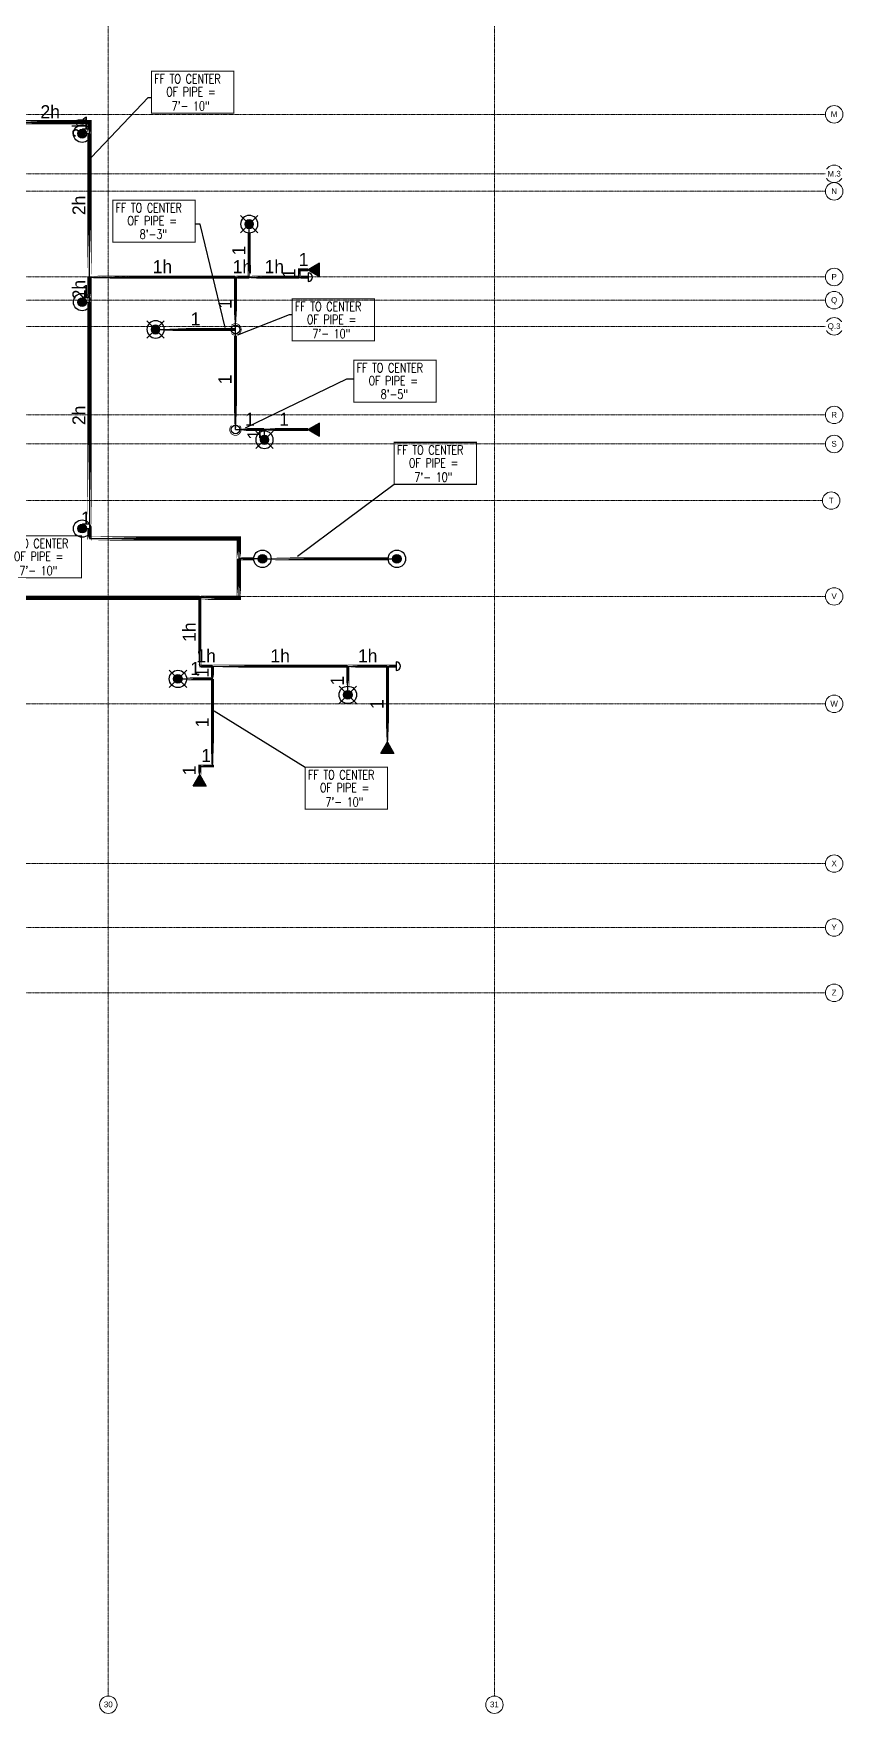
# Model space of a CAD drawing. Header units: inches. Extents: x -4862 to 241, y -496 to 4477.
# Drawn here: x -317 to 240, y -496 to 661 of the extents above; entities that cross this region are included whole.
import ezdxf
from ezdxf.enums import TextEntityAlignment as Align

# ---------------------------------------------------------------- set-up
doc = ezdxf.new("R2010")
doc.units = ezdxf.units.IN
doc.header["$MEASUREMENT"] = 0
doc.linetypes.add('Grid Line', pattern=[0.875, 0.5, -0.125, 0.125, -0.125])
for name, color, linetype in [('Coordination', 1, 'Continuous'), ('headdn', 7, 'Continuous'), ('PIPEBL', 4, 'Continuous'), ('pipemn', 6, 'Continuous'), ('PIPESPC', 7, 'Continuous'), ('spk-cap', 7, 'Continuous'), ('spk-piperise', 7, 'Continuous'), ('TIDYPIPE', 7, 'Continuous')]:
    doc.layers.add(name, color=color, linetype=linetype)
doc.layers.add('S-GRID', color=1, linetype='Continuous', lineweight=9)
doc.layers.add('S-GRID-IDEN', color=1, linetype='Continuous', lineweight=13)
doc.styles.add('Arial', font='arial.ttf', dxfattribs={"height": 3.934132})
doc.styles.add('PDA1', font='ROMAND', dxfattribs={"width": 0.755})
doc.styles.add('PIPE', font='PIPE.SHX')
doc.dimstyles.get("Standard").update_dxf_attribs({"dimtxt": 0.18, "dimasz": 0.18, "dimexe": 0.18, "dimexo": 0.0625, "dimgap": 0.09, "dimtad": 0, "dimtih": 1, "dimtoh": 1, "dimdec": 4, "dimzin": 0, "dimdsep": 46, "dimtxsty": 'Standard', "dimcen": 0.09, "dimadec": 0, "dimazin": 0, "dimtfac": 1, "dimtdec": 4, "dimtofl": 0, "dimtmove": 0, "dimatfit": 3, "dimfxl": 1, "dimtolj": 1, "dimtzin": 0, "dimarcsym": 0})

# ---------------------------------------------------------------- blocks, each defined once
blk = doc.blocks.new('Grid - 3_16_-139788-MAIN LEVEL')
at = {"layer": 'S-GRID-IDEN'}
blk.add_circle((0, 0), 0.188, dxfattribs=at)
blk = doc.blocks.new('dpend1')
for radius in [6, 3]:
    blk.add_circle((0, 0), radius)
for points in [[(0, 3), (-2.5, -1.6), (-2.6, 1.4)], [(0, 3), (-2.5, -1.6), (2.5, -1.6)], [(2.5, -1.6), (0, 3), (2.6, 1.5)], [(2.5, -1.6), (-2.5, -1.6), (0, -3)]]:
    blk.add_solid(points)
blk = doc.blocks.new('side2')
for p, q in [((0, 0), (7.8, 4.5)), ((7.8, -4.5), (0, 0)), ((7.8, 4.5), (7.8, -4.5))]:
    blk.add_line(p, q)
blk.add_solid([(7.8, -4.5), (0, 0), (7.8, 4.5)])
blk = doc.blocks.new('dpend2')
for p, q in [((-6, -6), (6, 6)), ((6, -6), (-6, 6))]:
    blk.add_line(p, q)
for radius in [6, 3]:
    blk.add_circle((0, 0), radius)
for points in [[(0, 0), (-3, 0), (-2.1, 2.1)], [(0, 0), (-3, 0), (-2.1, -2.1)], [(0, 0), (0, 3), (-2.1, 2.1)], [(0, 0), (0, -3), (-2.1, -2.1)], [(0, 0), (0, 3), (2.1, 2.1)], [(0, 0), (3, 0), (2.1, 2.1)], [(0, 0), (3, 0), (2.1, -2.1)], [(0, 0), (0, -3), (2.1, -2.1)]]:
    blk.add_solid(points)
blk = doc.blocks.new('PIPESPC')
at = {"layer": 'PIPESPC', "style": 'PIPE', "width": 0.9}
blk.add_attdef('SIZE', text='', height=9, dxfattribs=at).set_placement((0, 4), align=Align.CENTER)
at = {"layer": 'PIPESPC', "style": 'PIPE', "flags": 1}
blk.add_attdef('SCHED', (25.3, 3.9), '', height=9, dxfattribs=at)
blk = doc.blocks.new('CAP')
blk.add_line((0, 3), (0, -3))
blk.add_arc((0, 0), 3, 270, 90)
blk = doc.blocks.new('rise')
blk.add_circle((0, 0), 3)
blk = doc.blocks.new('vvvvbbbbbbbb')
at = {"layer": 'Coordination', "const_width": 0.75}
blk.add_lwpolyline([(2834.9, 1670), (2834.9, 1641.1), (2891.6, 1641.1), (2891.6, 1670), (2834.9, 1670)], dxfattribs=at)
at = {"layer": 'Coordination', "style": 'PDA1', "width": 0.755}
for s, p in [('FF TO CENTER', (2836.8, 1661.6)), ('OF PIPE = ', (2845, 1652.7)), ('7\'- 10"', (2848.8, 1642.9))]:
    blk.add_text(s, height=6.3, dxfattribs=at).set_placement(p)
blk = doc.blocks.new('TIDYRUN')
at = {"const_width": 0.5}
blk.add_lwpolyline([(-2.8, 2.8, -2.414214), (-2.8, -2.8, -1.737895)], format="xyb", dxfattribs=at)

msp = doc.modelspace()

# ---------------------------------------------------------------- linework, layer by layer
at = {"layer": 'Coordination', "color": 1, "const_width": 0.75}
for points in [[(-262.9, 545.9), (-262.9, 517), (-206.2, 517), (-206.2, 545.9), (-262.9, 545.9)], [(-96.8, 435.7), (-96.8, 406.8), (-40.2, 406.8), (-40.2, 435.7), (-96.8, 435.7)]]:
    msp.add_lwpolyline(points, dxfattribs=at)
at = {"layer": 'PIPEBL', "color": 1}
for p, q in [((-284, 591.7), (-279, 591.7)), ((-168.9, 492.9), (-168.9, 529.4)), ((-134.4, 492.9), (-134.4, 497.9)), ((-134.4, 497.9), (-128.4, 497.9)), ((-279, 492.9), (-178.4, 492.9)), ((-178.4, 492.9), (-168.9, 492.9)), ((-178.4, 456.9), (-178.4, 492.9)), ((-168.9, 492.9), (-134.4, 492.9)), ((-134.4, 492.9), (-128.4, 492.9)), ((-284, 475.7), (-279, 475.7)), ((-233.4, 456.9), (-178.4, 456.9)), ((-178.4, 387.9), (-178.4, 456.9)), ((-178.4, 387.9), (-158.4, 387.9)), ((-158.4, 387.9), (-128.4, 387.9)), ((-158.4, 380.9), (-158.4, 387.9)), ((-284, 319.7), (-279, 319.7)), ((-159.8, 298.9), (-176, 298.9)), ((-159.8, 298.9), (-67.2, 298.9)), ((-203, 224.9), (-203, 272)), ((-203, 224.9), (-194.2, 224.9)), ((-194.2, 224.9), (-101, 224.9)), ((-194.2, 216.2), (-194.2, 224.9)), ((-101, 224.9), (-73.7, 224.9)), ((-101, 205.2), (-101, 224.9)), ((-73.7, 172.7), (-73.7, 224.9)), ((-73.7, 224.9), (-67.7, 224.9)), ((-218, 216.2), (-194.2, 216.2)), ((-194.2, 156.2), (-194.2, 216.2)), ((-203, 150.2), (-203, 156.2)), ((-203, 156.2), (-194.2, 156.2))]:
    msp.add_line(p, q, dxfattribs=at)
at = {"layer": 'pipemn', "color": 1}
for p, q in [((-333, 599.6), (-279, 599.6)), ((-279, 591.7), (-279, 599.6)), ((-279, 492.9), (-279, 591.7)), ((-279, 475.7), (-279, 492.9)), ((-279, 475.7), (-279, 319.7)), ((-279, 319.7), (-279, 312.8)), ((-279, 312.8), (-176, 312.8)), ((-176, 312.8), (-176, 298.9)), ((-176, 298.9), (-176, 272)), ((-503.3, 272), (-203, 272)), ((-176, 272), (-203, 272))]:
    msp.add_line(p, q, dxfattribs=at)
at = {"layer": 'TIDYPIPE', "color": 1}
for points, const_width in [([(-279, 591.7), (-279, 601.1)], 3), ([(-334.5, 599.6), (-277.5, 599.6)], 3), ([(-279, 492.9), (-279, 591.7)], 3), ([(-168.9, 492.9), (-168.9, 523.4)], 2), ([(-135.4, 497.9), (-128.4, 497.9)], 2), ([(-134.4, 492.9), (-134.4, 498.9)], 2), ([(-279, 475.7), (-279, 492.9)], 3), ([(-279, 492.9), (-178.4, 492.9)], 2), ([(-178.4, 461.4), (-178.4, 492.9)], 2), ([(-178.4, 492.9), (-168.9, 492.9)], 2), ([(-168.9, 492.9), (-134.4, 492.9)], 2), ([(-134.4, 492.9), (-128.4, 492.9)], 2), ([(-279, 319.7), (-279, 475.7)], 3), ([(-227.4, 456.9), (-178.4, 456.9)], 2), ([(-178.4, 387.9), (-178.4, 452.4)], 2), ([(-173.9, 387.9), (-158.4, 387.9)], 2), ([(-158.4, 387.9), (-128.4, 387.9)], 2), ([(-280.5, 312.8), (-174.5, 312.8)], 3), ([(-279, 311.3), (-279, 319.7)], 3), ([(-176, 298.9), (-176, 314.3)], 3), ([(-176, 270.5), (-176, 298.9)], 3), ([(-176, 298.9), (-165.8, 298.9)], 2), ([(-153.8, 298.9), (-73.2, 298.9)], 2), ([(-503.3, 272), (-203, 272)], 3), ([(-203, 272), (-174.5, 272)], 3), ([(-203, 223.9), (-203, 272)], 2), ([(-204, 224.9), (-194.2, 224.9)], 2), ([(-194.2, 216.2), (-194.2, 224.9)], 2), ([(-194.2, 224.9), (-101, 224.9)], 2), ([(-101, 224.9), (-73.7, 224.9)], 2), ([(-101, 211.2), (-101, 224.9)], 2), ([(-73.7, 224.9), (-67.7, 224.9)], 2), ([(-73.7, 172.7), (-73.7, 224.9)], 2), ([(-212, 216.2), (-194.2, 216.2)], 2), ([(-194.2, 155.2), (-194.2, 216.2)], 2), ([(-204, 156.2), (-193.2, 156.2)], 2), ([(-203, 150.2), (-203, 157.2)], 2)]:
    msp.add_lwpolyline(points, close=True, dxfattribs=dict(at, const_width=const_width))

# ---------------------------------------------------------------- block references
at = {"layer": 'headdn', "color": 1}
for name, p in [('dpend1', (-284, 591.7)), ('dpend1', (-284, 475.7)), ('dpend1', (-284, 319.7)), ('dpend1', (-159.8, 298.9)), ('dpend1', (-67.2, 298.9)), ('dpend2', (-218, 216.2)), ('dpend2', (-101, 205.2))]:
    msp.add_blockref(name, p, dxfattribs=at)
at = {"layer": 'headdn', "color": 1, "extrusion": (0, 0, -1), "zscale": -1}
for name, p, rotation in [('dpend2', (168.9, 529.4), 90), ('side2', (128.4, 497.9), 180), ('dpend2', (233.4, 456.9), 90), ('dpend2', (158.4, 380.9), 90), ('side2', (128.4, 387.9), 180)]:
    msp.add_blockref(name, p, dxfattribs=dict(at, rotation=rotation))
at = {"layer": 'headdn', "color": 1, "rotation": 270}
for p in [(-73.7, 172.7), (-203, 150.2)]:
    msp.add_blockref('side2', p, dxfattribs=at)
at = {"layer": 'PIPESPC', "color": 1}
for p in [(-3071.1, -1035.3), (-2974.2, -1192.1), (-2903.9, -1290.9), (-3176, -1355.3), (-2965.2, -1514.6)]:
    msp.add_blockref('vvvvbbbbbbbb', p, dxfattribs=at)
ref = msp.add_blockref('PIPESPC', (-306, 599.6), dxfattribs=at)
ref.add_attrib('SIZE', '2h', dxfattribs={"color": 0, "height": 9, "style": 'PIPE'}).set_placement((-306, 599.6), align=Align.BOTTOM_CENTER)
ref = msp.add_blockref('PIPESPC', (-281.5, 591.7), dxfattribs=at)
ref.add_attrib('SIZE', '1', dxfattribs={"color": 0, "height": 9, "style": 'PIPE'}).set_placement((-281.5, 591.7), align=Align.BOTTOM_CENTER)
ref = msp.add_blockref('PIPESPC', (-279, 595.6), dxfattribs=dict(at, rotation=90))
ref.add_attrib('SIZE', '2h', dxfattribs={"color": 0, "height": 9, "rotation": 90, "style": 'PIPE'}).set_placement((-279, 595.6), align=Align.BOTTOM_CENTER)
ref = msp.add_blockref('PIPESPC', (-279, 542.3), dxfattribs=dict(at, rotation=90))
ref.add_attrib('SIZE', '2h', dxfattribs={"color": 0, "height": 9, "rotation": 90, "style": 'PIPE'}).set_placement((-279, 542.3), align=Align.BOTTOM_CENTER)
ref = msp.add_blockref('PIPESPC', (-168.9, 511.2), dxfattribs=dict(at, rotation=90))
ref.add_attrib('SIZE', '1', dxfattribs={"color": 0, "height": 9, "rotation": 90, "style": 'PIPE'}).set_placement((-168.9, 511.2), align=Align.BOTTOM_CENTER)
ref = msp.add_blockref('PIPESPC', (-131.4, 497.9), dxfattribs=at)
ref.add_attrib('SIZE', '1', dxfattribs={"color": 0, "height": 9, "style": 'PIPE'}).set_placement((-131.4, 497.9), align=Align.BOTTOM_CENTER)
ref = msp.add_blockref('PIPESPC', (-228.7, 492.9), dxfattribs=at)
ref.add_attrib('SIZE', '1h', dxfattribs={"color": 0, "height": 9, "style": 'PIPE'}).set_placement((-228.7, 492.9), align=Align.BOTTOM_CENTER)
ref = msp.add_blockref('PIPESPC', (-173.6, 492.9), dxfattribs=at)
ref.add_attrib('SIZE', '1h', dxfattribs={"color": 0, "height": 9, "style": 'PIPE'}).set_placement((-173.6, 492.9), align=Align.BOTTOM_CENTER)
ref = msp.add_blockref('PIPESPC', (-151.6, 492.9), dxfattribs=at)
ref.add_attrib('SIZE', '1h', dxfattribs={"color": 0, "height": 9, "style": 'PIPE'}).set_placement((-151.6, 492.9), align=Align.BOTTOM_CENTER)
ref = msp.add_blockref('PIPESPC', (-134.4, 495.4), dxfattribs=dict(at, rotation=90))
ref.add_attrib('SIZE', '1', dxfattribs={"color": 0, "height": 9, "rotation": 90, "style": 'PIPE'}).set_placement((-134.4, 495.4), align=Align.BOTTOM_CENTER)
ref = msp.add_blockref('PIPESPC', (-279, 484.3), dxfattribs=dict(at, rotation=90))
ref.add_attrib('SIZE', '2h', dxfattribs={"color": 0, "height": 9, "rotation": 90, "style": 'PIPE'}).set_placement((-279, 484.3), align=Align.BOTTOM_CENTER)
ref = msp.add_blockref('PIPESPC', (-281.5, 475.7), dxfattribs=at)
ref.add_attrib('SIZE', '1', dxfattribs={"color": 0, "height": 9, "style": 'PIPE'}).set_placement((-281.5, 475.7), align=Align.BOTTOM_CENTER)
ref = msp.add_blockref('PIPESPC', (-178.4, 474.4), dxfattribs=dict(at, rotation=89.9999999999971))
ref.add_attrib('SIZE', '1', dxfattribs={"color": 0, "height": 9, "rotation": 90, "style": 'PIPE'}).set_placement((-178.4, 474.4), align=Align.BOTTOM_CENTER)
ref = msp.add_blockref('PIPESPC', (-205.9, 456.9), dxfattribs=at)
ref.add_attrib('SIZE', '1', dxfattribs={"color": 0, "height": 9, "style": 'PIPE'}).set_placement((-205.9, 456.9), align=Align.BOTTOM_CENTER)
ref = msp.add_blockref('PIPESPC', (-178.4, 422.4), dxfattribs=dict(at, rotation=90))
ref.add_attrib('SIZE', '1', dxfattribs={"color": 0, "height": 9, "rotation": 90, "style": 'PIPE'}).set_placement((-178.4, 422.4), align=Align.BOTTOM_CENTER)
ref = msp.add_blockref('PIPESPC', (-279, 397.7), dxfattribs=dict(at, rotation=90.00000000000061))
ref.add_attrib('SIZE', '2h', dxfattribs={"color": 0, "height": 9, "rotation": 90, "style": 'PIPE'}).set_placement((-279, 397.7), align=Align.BOTTOM_CENTER)
ref = msp.add_blockref('PIPESPC', (-168.4, 387.9), dxfattribs=at)
ref.add_attrib('SIZE', '1', dxfattribs={"color": 0, "height": 9, "style": 'PIPE'}).set_placement((-168.4, 387.9), align=Align.BOTTOM_CENTER)
ref = msp.add_blockref('PIPESPC', (-144.9, 387.9), dxfattribs=at)
ref.add_attrib('SIZE', '1', dxfattribs={"color": 0, "height": 9, "style": 'PIPE'}).set_placement((-144.9, 387.9), align=Align.BOTTOM_CENTER)
ref = msp.add_blockref('PIPESPC', (-158.4, 384.4), dxfattribs=dict(at, rotation=90))
ref.add_attrib('SIZE', '1', dxfattribs={"color": 0, "height": 9, "rotation": 90, "style": 'PIPE'}).set_placement((-158.4, 384.4), align=Align.BOTTOM_CENTER)
ref = msp.add_blockref('PIPESPC', (-281.5, 319.7), dxfattribs=at)
ref.add_attrib('SIZE', '1', dxfattribs={"color": 0, "height": 9, "style": 'PIPE'}).set_placement((-281.5, 319.7), align=Align.BOTTOM_CENTER)
ref = msp.add_blockref('PIPESPC', (-203, 248.4), dxfattribs=dict(at, rotation=90))
ref.add_attrib('SIZE', '1h', dxfattribs={"color": 0, "height": 9, "rotation": 90, "style": 'PIPE'}).set_placement((-203, 248.4), align=Align.BOTTOM_CENTER)
ref = msp.add_blockref('PIPESPC', (-198.6, 224.9), dxfattribs=at)
ref.add_attrib('SIZE', '1h', dxfattribs={"color": 0, "height": 9, "style": 'PIPE'}).set_placement((-198.6, 224.9), align=Align.BOTTOM_CENTER)
ref = msp.add_blockref('PIPESPC', (-147.6, 224.9), dxfattribs=at)
ref.add_attrib('SIZE', '1h', dxfattribs={"color": 0, "height": 9, "style": 'PIPE'}).set_placement((-147.6, 224.9), align=Align.BOTTOM_CENTER)
ref = msp.add_blockref('PIPESPC', (-87.3, 224.9), dxfattribs=at)
ref.add_attrib('SIZE', '1h', dxfattribs={"color": 0, "height": 9, "style": 'PIPE'}).set_placement((-87.3, 224.9), align=Align.BOTTOM_CENTER)
ref = msp.add_blockref('PIPESPC', (-206.1, 216.2), dxfattribs=at)
ref.add_attrib('SIZE', '1', dxfattribs={"color": 0, "height": 9, "style": 'PIPE'}).set_placement((-206.1, 216.2), align=Align.BOTTOM_CENTER)
ref = msp.add_blockref('PIPESPC', (-194.2, 220.5), dxfattribs=dict(at, rotation=90))
ref.add_attrib('SIZE', '1', dxfattribs={"color": 0, "height": 9, "rotation": 90, "style": 'PIPE'}).set_placement((-194.2, 220.5), align=Align.BOTTOM_CENTER)
ref = msp.add_blockref('PIPESPC', (-101, 215), dxfattribs=dict(at, rotation=90.00000000000529))
ref.add_attrib('SIZE', '1', dxfattribs={"color": 0, "height": 9, "rotation": 90, "style": 'PIPE'}).set_placement((-101, 215), align=Align.BOTTOM_CENTER)
ref = msp.add_blockref('PIPESPC', (-73.7, 198.8), dxfattribs=dict(at, rotation=90))
ref.add_attrib('SIZE', '1', dxfattribs={"color": 0, "height": 9, "rotation": 90, "style": 'PIPE'}).set_placement((-73.7, 198.8), align=Align.BOTTOM_CENTER)
ref = msp.add_blockref('PIPESPC', (-73.7, 198.8), dxfattribs=dict(at, rotation=90))
ref.add_attrib('SIZE', '1', dxfattribs={"color": 0, "height": 9, "rotation": 90, "style": 'PIPE'}).set_placement((-73.7, 198.8), align=Align.BOTTOM_CENTER)
ref = msp.add_blockref('PIPESPC', (-194.2, 186.2), dxfattribs=dict(at, rotation=89.99999999999653))
ref.add_attrib('SIZE', '1', dxfattribs={"color": 0, "height": 9, "rotation": 90, "style": 'PIPE'}).set_placement((-194.2, 186.2), align=Align.BOTTOM_CENTER)
ref = msp.add_blockref('PIPESPC', (-198.6, 156.2), dxfattribs=at)
ref.add_attrib('SIZE', '1', dxfattribs={"color": 0, "height": 9, "style": 'PIPE'}).set_placement((-198.6, 156.2), align=Align.BOTTOM_CENTER)
ref = msp.add_blockref('PIPESPC', (-203, 153.2), dxfattribs=dict(at, rotation=90))
ref.add_attrib('SIZE', '1', dxfattribs={"color": 0, "height": 9, "rotation": 90, "style": 'PIPE'}).set_placement((-203, 153.2), align=Align.BOTTOM_CENTER)
at = {"layer": 'S-GRID-IDEN', "xscale": 31.99999999999999, "yscale": 31.99999999999999, "zscale": 31.99999999999999}
for p, rotation in [((234, 605), 269.9999999999996), ((234, 552), 90), ((234, 493), 269.9999999999996), ((234, 477), 269.9999999999996), ((234, 459), 269.9999999999996), ((234, 398), 269.9999999999996), ((234, 378), 269.9999999999996), ((232, 339), 269.9999999999996), ((234, 273), 90), ((234, 199), 90), ((234, 89), 90), ((234, 45), 269.9999999999996), ((234, 0), 269.9999999999996), ((-266, -490.3), 180), ((0, -490.3), 180)]:
    msp.add_blockref('Grid - 3_16_-139788-MAIN LEVEL', p, dxfattribs=dict(at, rotation=rotation))
at = {"layer": 'spk-cap', "color": 1}
for p in [(-128.4, 492.9), (-67.7, 224.9)]:
    msp.add_blockref('CAP', p, dxfattribs=at)
at = {"layer": 'spk-piperise', "color": 1}
for p, rotation in [((-178.4, 456.9), 89.99999982272922), ((-178.4, 387.9), 269.9999998227847)]:
    msp.add_blockref('rise', p, dxfattribs=dict(at, rotation=rotation))
at = {"layer": 'TIDYPIPE', "color": 1}
msp.add_blockref('TIDYRUN', (-178.4, 456.9), dxfattribs=at)
at = {"layer": 'TIDYPIPE', "color": 1, "rotation": 269.9999998227014}
msp.add_blockref('TIDYRUN', (-178.4, 387.9), dxfattribs=at)

# ---------------------------------------------------------------- texts
at = {"layer": 'Coordination', "color": 1, "style": 'PDA1', "width": 0.755}
for s, p in [('FF TO CENTER', (-261, 537.5)), ('OF PIPE = ', (-252.8, 528.6)), ('8\'-3"', (-244.3, 519.3)), ('FF TO CENTER', (-94.9, 427.3)), ('OF PIPE = ', (-86.7, 418.4)), ('8\'-5"', (-78.3, 409.1))]:
    msp.add_text(s, height=6.3, dxfattribs=at).set_placement(p)

# ---------------------------------------------------------------- leaders
at = {"layer": 'Coordination', "color": 1}
for points in [[(-277.6, 575.6), (-238.6, 616.7), (-236.5, 616.7)], [(-185.5, 458.1), (-202.6, 529.4), (-206.1, 529.4)], [(-176.7, 453.2), (-141.2, 467.1), (-139.5, 467.1)], [(-171.4, 389.2), (-101.6, 422.8), (-97.2, 422.8)], [(-135.6, 300.8), (-69, 350.3)], [(-193.1, 194.2), (-130.3, 155.4)]]:
    msp.add_leader(points, dimstyle='Standard', dxfattribs=at)

# ---------------------------------------------------------------- next in the draw order: texts
at = {"layer": 'S-GRID-IDEN', "lineweight": 9, "char_height": 3.93, "attachment_point": 2, "line_spacing_factor": 0.938532, "style": 'Arial', "bg_fill": 3, "box_fill_scale": 1.25, "bg_fill_color": 0, "bg_fill_transparency": 0}
for s, insert, width in [('M', (234, 607.1), 5.424), ('N', (234, 554.1), 4.704), ('P', (234, 495.1), 4.368), ('Q', (234, 479.1), 5.088), ('Q.3', (234, 461.1), 10.56), ('R', (234, 400.1), 4.704), ('S', (234, 380.1), 4.368), ('T', (232, 341.1), 3.984), ('V', (234, 275.1), 4.368), ('W', (234, 201.1), 6.144), ('X', (234, 91.1), 4.368), ('Y', (234, 47.1), 4.272), ('Z', (234, 2.1), 3.984), ('30', (-266, -488.1), 7.296), ('31', (0, -488.1), 7.296)]:
    msp.add_mtext(s, dxfattribs=dict(at, insert=insert, width=width))

# ---------------------------------------------------------------- next in the draw order: linework, layer by layer
at = {"layer": 'S-GRID', "linetype": 'Grid Line'}
for p, q in [((-266, 1771.7), (-266, -484.3)), ((0, 1771.7), (0, -484.3)), ((-3666.4, 605), (228, 605)), ((228, 552), (-3666.4, 552)), ((-3666.4, 493), (228, 493)), ((-3666.4, 477), (228, 477)), ((-3666.4, 459), (228, 459)), ((-3666.4, 398), (228, 398)), ((-3666.4, 378), (228, 378)), ((-3666.4, 339), (226, 339)), ((228, 273), (-3666.4, 273)), ((228, 199), (-3666.4, 199)), ((228, 89), (-3666.4, 89)), ((-3666.4, 45), (228, 45)), ((-3666.4, 0), (228, 0))]:
    msp.add_line(p, q, dxfattribs=at)

# ---------------------------------------------------------------- next in the draw order: block references
at = {"layer": 'S-GRID-IDEN', "xscale": 31.99999999999999, "yscale": 31.99999999999999, "zscale": 31.99999999999999, "rotation": 269.9999999999996}
msp.add_blockref('Grid - 3_16_-139788-MAIN LEVEL', (234, 564), dxfattribs=at)

# ---------------------------------------------------------------- next in the draw order: texts
at = {"layer": 'S-GRID-IDEN', "lineweight": 9, "insert": (234, 566.1), "char_height": 3.93, "width": 10.896, "attachment_point": 2, "line_spacing_factor": 0.938532, "style": 'Arial', "bg_fill": 3, "box_fill_scale": 1.25, "bg_fill_color": 0, "bg_fill_transparency": 0}
msp.add_mtext('M.3', dxfattribs=at)

# ---------------------------------------------------------------- next in the draw order: linework, layer by layer
at = {"layer": 'S-GRID', "linetype": 'Grid Line'}
msp.add_line((-3666.4, 564), (228, 564), dxfattribs=at)

doc.saveas('drawing.dxf')
